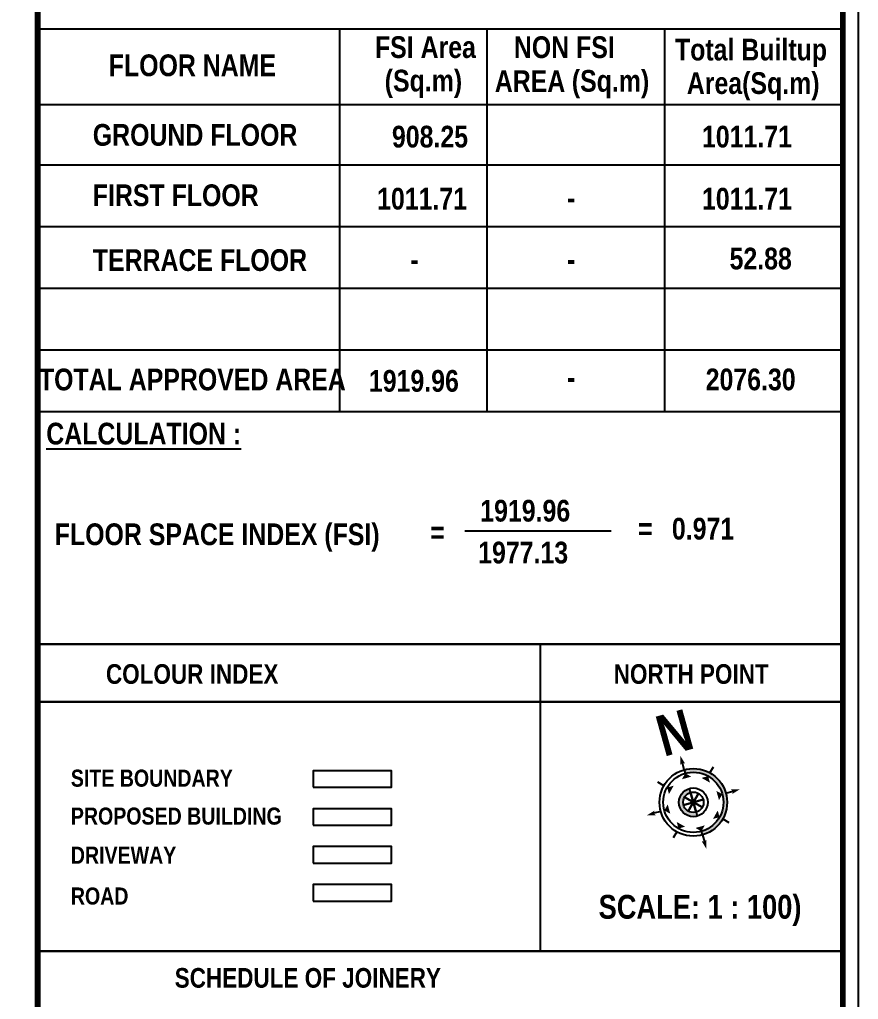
# Model space of a CAD drawing. Header units: metres. Extents: x -1560520 to -1560300, y 43639 to 43729.
# Drawn here: x -1560367.07 to -1560347.43, y 43686.62 to 43709.56 of the extents above; entities that cross this region are included whole.
import ezdxf

# ---------------------------------------------------------------- set-up
doc = ezdxf.new("R2010")
doc.units = ezdxf.units.M
doc.header["$LTSCALE"] = 750
doc.header["$MEASUREMENT"] = 0
doc.layers.get('0').update_dxf_attribs({"lineweight": 5})
doc.layers.add('CLIENT', color=7, linetype='Continuous')
doc.styles.add('SSC', font='swisscb.ttf')

# ---------------------------------------------------------------- blocks, each defined once
blk = doc.blocks.new('A$C35F62618')
h = blk.add_hatch(color=256)
h.paths.add_polyline_path([(103.25, 74.91, 0.422138), (70.21, 108.86), (70.21, 105.24, -0.422138), (99.63, 75.01, -0.406334), (70.21, 46.37), (70.21, 42.75, 0.406334)])
h.paths.add_polyline_path([(70.21, 85.8), (70.21, 89.93, 0.406334), (56.08, 76.19, 0.422138), (70.21, 61.68), (70.21, 65.81, -0.422138), (60.22, 76.07, -0.406334)])
for p, q in [((70.21, 108.86), (70.21, 115.84)), ((70.21, 108.86), (70.21, 105.24)), ((46.84, 99.18), (41.9, 104.11)), ((93.58, 99.18), (98.51, 104.11)), ((70.21, 85.8), (70.21, 89.93)), ((63.14, 82.87), (77.27, 68.74)), ((77.27, 82.87), (63.14, 68.74)), ((77.27, 68.74), (63.14, 82.87)), ((63.14, 68.74), (77.27, 82.87)), ((70.21, 85.8), (70.21, 65.81)), ((70.21, 65.81), (70.21, 85.8)), ((37.16, 75.8), (30.18, 75.8)), ((80.2, 75.8), (60.22, 75.8)), ((60.22, 75.8), (80.2, 75.8)), ((103.26, 75.8), (110.24, 75.8)), ((70.21, 65.81), (70.21, 61.68)), ((46.84, 52.43), (41.9, 47.5)), ((93.58, 52.43), (98.51, 47.5)), ((70.21, 42.75), (70.21, 46.37)), ((70.21, 42.75), (70.21, 35.77))]:
    blk.add_line(p, q)
for radius in [33.05, 29.43, 14.13, 9.99]:
    blk.add_circle((70.21, 75.8), radius)
for points in [[(70.21, 122.9), (67.85, 114.66), (70.21, 115.84)], [(72.56, 114.66), (70.21, 115.84), (70.21, 122.9)], [(49.39, 96.62), (56.05, 96.62), (49.39, 89.96)], [(70.21, 105.24), (74.92, 100.53), (65.5, 100.53)], [(91.02, 96.62), (91.02, 89.96), (84.36, 96.62)], [(23.11, 75.8), (31.35, 78.16), (30.18, 75.8)], [(40.77, 75.8), (45.48, 80.51), (45.48, 71.1)], [(99.64, 75.8), (94.93, 71.1), (94.93, 80.51)], [(109.06, 78.16), (110.24, 75.8), (117.3, 75.8)], [(31.35, 73.45), (30.18, 75.8), (23.11, 75.8)], [(117.3, 75.8), (109.06, 73.45), (110.24, 75.8)], [(49.39, 54.99), (49.39, 61.65), (56.05, 54.99)], [(91.02, 54.99), (84.36, 54.99), (91.02, 61.65)], [(70.21, 46.37), (65.5, 51.08), (74.92, 51.08)], [(70.21, 28.71), (67.85, 36.95), (70.21, 35.77)], [(72.56, 36.95), (70.21, 35.77), (70.21, 28.71)]]:
    blk.add_solid(points)

msp = doc.modelspace()

# ---------------------------------------------------------------- linework, layer by layer
at = {"layer": 'CLIENT', "lineweight": 25}
for p, q in [((-1560347.802, 43709.342), (-1560366.639, 43709.342)), ((-1560359.564, 43703.269), (-1560359.564, 43709.342)), ((-1560356.114, 43703.269), (-1560356.114, 43709.342)), ((-1560351.958, 43703.269), (-1560351.958, 43709.342)), ((-1560347.802, 43707.571), (-1560366.639, 43707.571)), ((-1560347.802, 43707.571), (-1560366.639, 43707.571)), ((-1560347.802, 43707.571), (-1560366.639, 43707.571)), ((-1560347.802, 43706.157), (-1560366.644, 43706.157)), ((-1560347.802, 43704.713), (-1560366.644, 43704.713)), ((-1560347.802, 43703.269), (-1560366.644, 43703.269)), ((-1560347.802, 43703.269), (-1560366.644, 43703.269)), ((-1560359.564, 43701.826), (-1560359.564, 43703.269)), ((-1560356.114, 43701.826), (-1560356.114, 43703.269)), ((-1560351.958, 43701.826), (-1560351.958, 43703.269)), ((-1560347.802, 43701.826), (-1560366.639, 43701.826)), ((-1560347.802, 43701.826), (-1560366.639, 43701.826)), ((-1560347.802, 43701.826), (-1560364.925, 43701.826)), ((-1560359.564, 43700.382), (-1560359.564, 43701.826)), ((-1560356.114, 43700.382), (-1560356.114, 43701.826)), ((-1560351.958, 43700.382), (-1560351.958, 43701.826)), ((-1560347.802, 43700.382), (-1560366.639, 43700.382)), ((-1560356.64, 43697.597), (-1560353.21, 43697.597)), ((-1560347.794, 43694.937), (-1560366.639, 43694.937)), ((-1560366.639, 43694.937), (-1560347.802, 43694.937)), ((-1560347.794, 43693.587), (-1560366.639, 43693.587)), ((-1560366.639, 43693.587), (-1560347.802, 43693.587)), ((-1560366.644, 43687.752), (-1560347.79, 43687.752)), ((-1560347.79, 43687.752), (-1560366.643, 43687.752))]:
    msp.add_line(p, q, dxfattribs=at)
at = {"layer": 'CLIENT'}
msp.add_line((-1560354.869, 43687.752), (-1560354.869, 43694.937), dxfattribs=at)
for points in [[(-1560347.425, 43645.334), (-1560347.425, 43727.635), (-1560460.847, 43727.635), (-1560460.847, 43645.334)], [(-1560360.192, 43691.589), (-1560358.357, 43691.589), (-1560358.357, 43691.976), (-1560360.192, 43691.976)], [(-1560360.192, 43690.701), (-1560358.357, 43690.701), (-1560358.357, 43691.088), (-1560360.192, 43691.088)], [(-1560360.192, 43689.813), (-1560358.357, 43689.813), (-1560358.357, 43690.2), (-1560360.192, 43690.2)], [(-1560360.192, 43688.925), (-1560358.357, 43688.925), (-1560358.357, 43689.312), (-1560360.192, 43689.312)]]:
    msp.add_lwpolyline(points, close=True, dxfattribs=at)
at = {"layer": 'CLIENT', "const_width": 0.128}
msp.add_lwpolyline([(-1560347.79, 43645.7), (-1560347.79, 43727.27), (-1560460.482, 43727.27), (-1560460.482, 43645.7)], close=True, dxfattribs=at)
at = {"layer": 'CLIENT', "lineweight": 25, "const_width": 0.144, "flags": 128}
msp.add_lwpolyline([(-1560366.644, 43727.27), (-1560366.644, 43645.7)], dxfattribs=at)

# ---------------------------------------------------------------- block references
at = {"layer": 'CLIENT', "xscale": 0.0239359973758338, "yscale": 0.0239359973758338, "zscale": 0.0239359973758338, "rotation": 15.58599778082183}
msp.add_blockref('A$C35F62618', (-1560352.421, 43689.038), dxfattribs=at)

# ---------------------------------------------------------------- texts
at = {"layer": 'CLIENT', "lineweight": 25, "style": 'SSC'}
for s, height, p in [('FSI Area', 0.5087, (-1560358.745, 43708.666)), ('NON FSI ', 0.5087, (-1560355.492, 43708.665)), ('Total Builtup', 0.50867, (-1560351.72, 43708.608)), ('FLOOR NAME', 0.5087, (-1560364.977, 43708.24)), ('(Sq.m)', 0.5087, (-1560358.516, 43707.882)), ('AREA', 0.5087, (-1560355.939, 43707.869)), ('(Sq.m)', 0.5087, (-1560354.135, 43707.876)), ('Area(Sq.m)', 0.5087, (-1560351.442, 43707.824)), ('GROUND FLOOR', 0.50867, (-1560365.351, 43706.611)), ('908.25', 0.5087, (-1560358.347, 43706.57)), ('1011.71', 0.5087, (-1560351.088, 43706.57)), ('FIRST FLOOR', 0.50867, (-1560365.351, 43705.197)), ('1011.71', 0.5087, (-1560358.694, 43705.117)), ('1011.71', 0.5087, (-1560351.088, 43705.117)), ('-', 0.509, (-1560354.249, 43705.139)), ('TERRACE FLOOR', 0.50867, (-1560365.351, 43703.68)), ('52.88', 0.5087, (-1560350.442, 43703.715)), ('-', 0.509, (-1560357.913, 43703.692)), ('-', 0.509, (-1560354.249, 43703.696)), ('TOTAL APPROVED AREA', 0.50867, (-1560366.613, 43700.884)), ('1919.96', 0.5087, (-1560358.886, 43700.851)), ('2076.30', 0.5087, (-1560351.001, 43700.885)), ('-', 0.509, (-1560354.249, 43700.933)), ('%%UCALCULATION :', 0.50867, (-1560366.44, 43699.616)), ('1919.96', 0.5087, (-1560356.279, 43697.811)), ('0.971', 0.5087, (-1560351.792, 43697.39)), ('FLOOR SPACE INDEX (FSI)', 0.50867, (-1560366.242, 43697.259)), ('=', 0.509, (-1560357.451, 43697.305)), ('=', 0.509, (-1560352.584, 43697.39)), ('1977.13', 0.5087, (-1560356.328, 43696.831)), ('SCALE: 1 : 100) ', 0.55689, (-1560353.508, 43688.512))]:
    msp.add_text(s, height=height, dxfattribs=at).set_placement(p)
at = {"layer": 'CLIENT', "style": 'SSC'}
for s, height, p in [('COLOUR INDEX', 0.45988, (-1560365.043, 43694.012)), ('NORTH POINT', 0.45988, (-1560353.154, 43694.012)), ('SITE BOUNDARY ', 0.4, (-1560365.865, 43691.603)), ('PROPOSED BUILDING', 0.4, (-1560365.865, 43690.715)), ('DRIVEWAY ', 0.4, (-1560365.865, 43689.799)), ('ROAD', 0.4, (-1560365.865, 43688.843)), ('SCHEDULE OF JOINERY', 0.45988, (-1560363.433, 43686.897))]:
    msp.add_text(s, height=height, dxfattribs=at).set_placement(p)
msp.add_text('N', height=0.957, rotation=15.586, dxfattribs=at).set_placement((-1560351.983, 43692.301))

doc.saveas('drawing.dxf')
